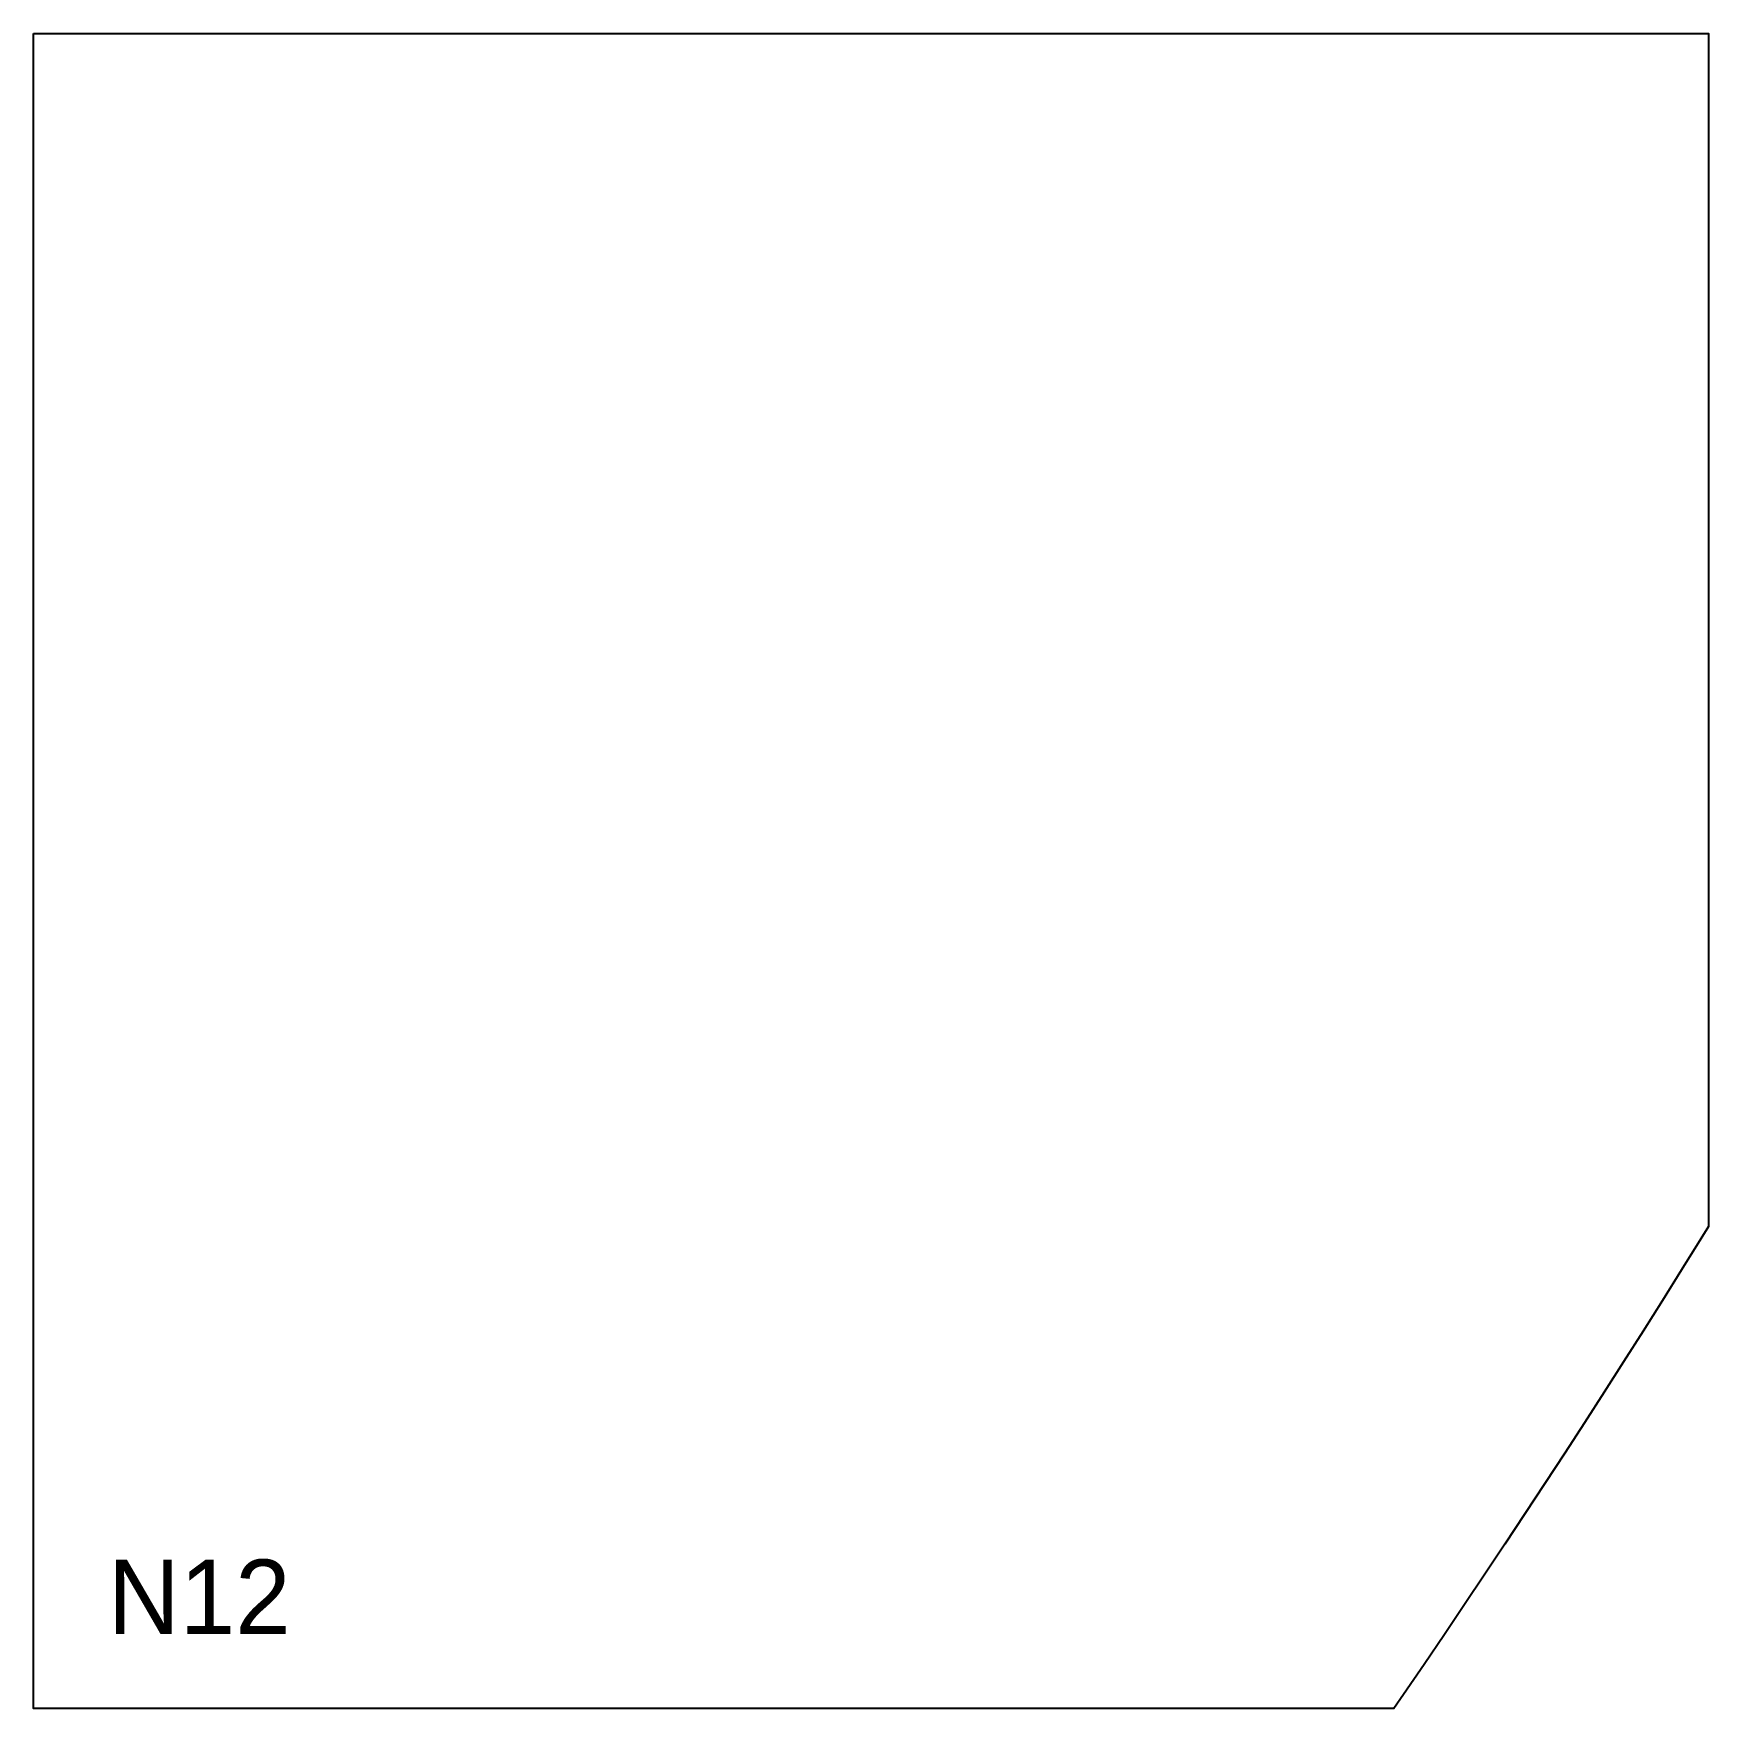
# Model space of a CAD drawing. Header units: millimetres. Extents: x 0 to 900, y 0 to 900.
import ezdxf

# ---------------------------------------------------------------- set-up
doc = ezdxf.new("R2010")
doc.units = ezdxf.units.MM
doc.layers.add('CUT', color=1, linetype='Continuous')
doc.layers.add('ID', color=3, linetype='Continuous')

msp = doc.modelspace()

# ---------------------------------------------------------------- linework, layer by layer
at = {"layer": 'CUT'}
msp.add_lwpolyline([(0, 900), (900, 900), (900, 258.98), (895.86, 252.29), (885.56, 235.75), (875.22, 219.24), (864.82, 202.77), (854.37, 186.32), (843.87, 169.91), (833.33, 153.53), (822.73, 137.19), (812.08, 120.87), (801.38, 104.59), (790.63, 88.34), (779.83, 72.13), (768.98, 55.95), (758.09, 39.8), (747.14, 23.68), (736.14, 7.6), (730.91, 0), (0, 0), (0, 900)], close=True, dxfattribs=at)

# ---------------------------------------------------------------- texts
at = {"layer": 'ID'}
msp.add_text('N12', height=40, dxfattribs=at).set_placement((40, 40))

doc.saveas('drawing.dxf')
